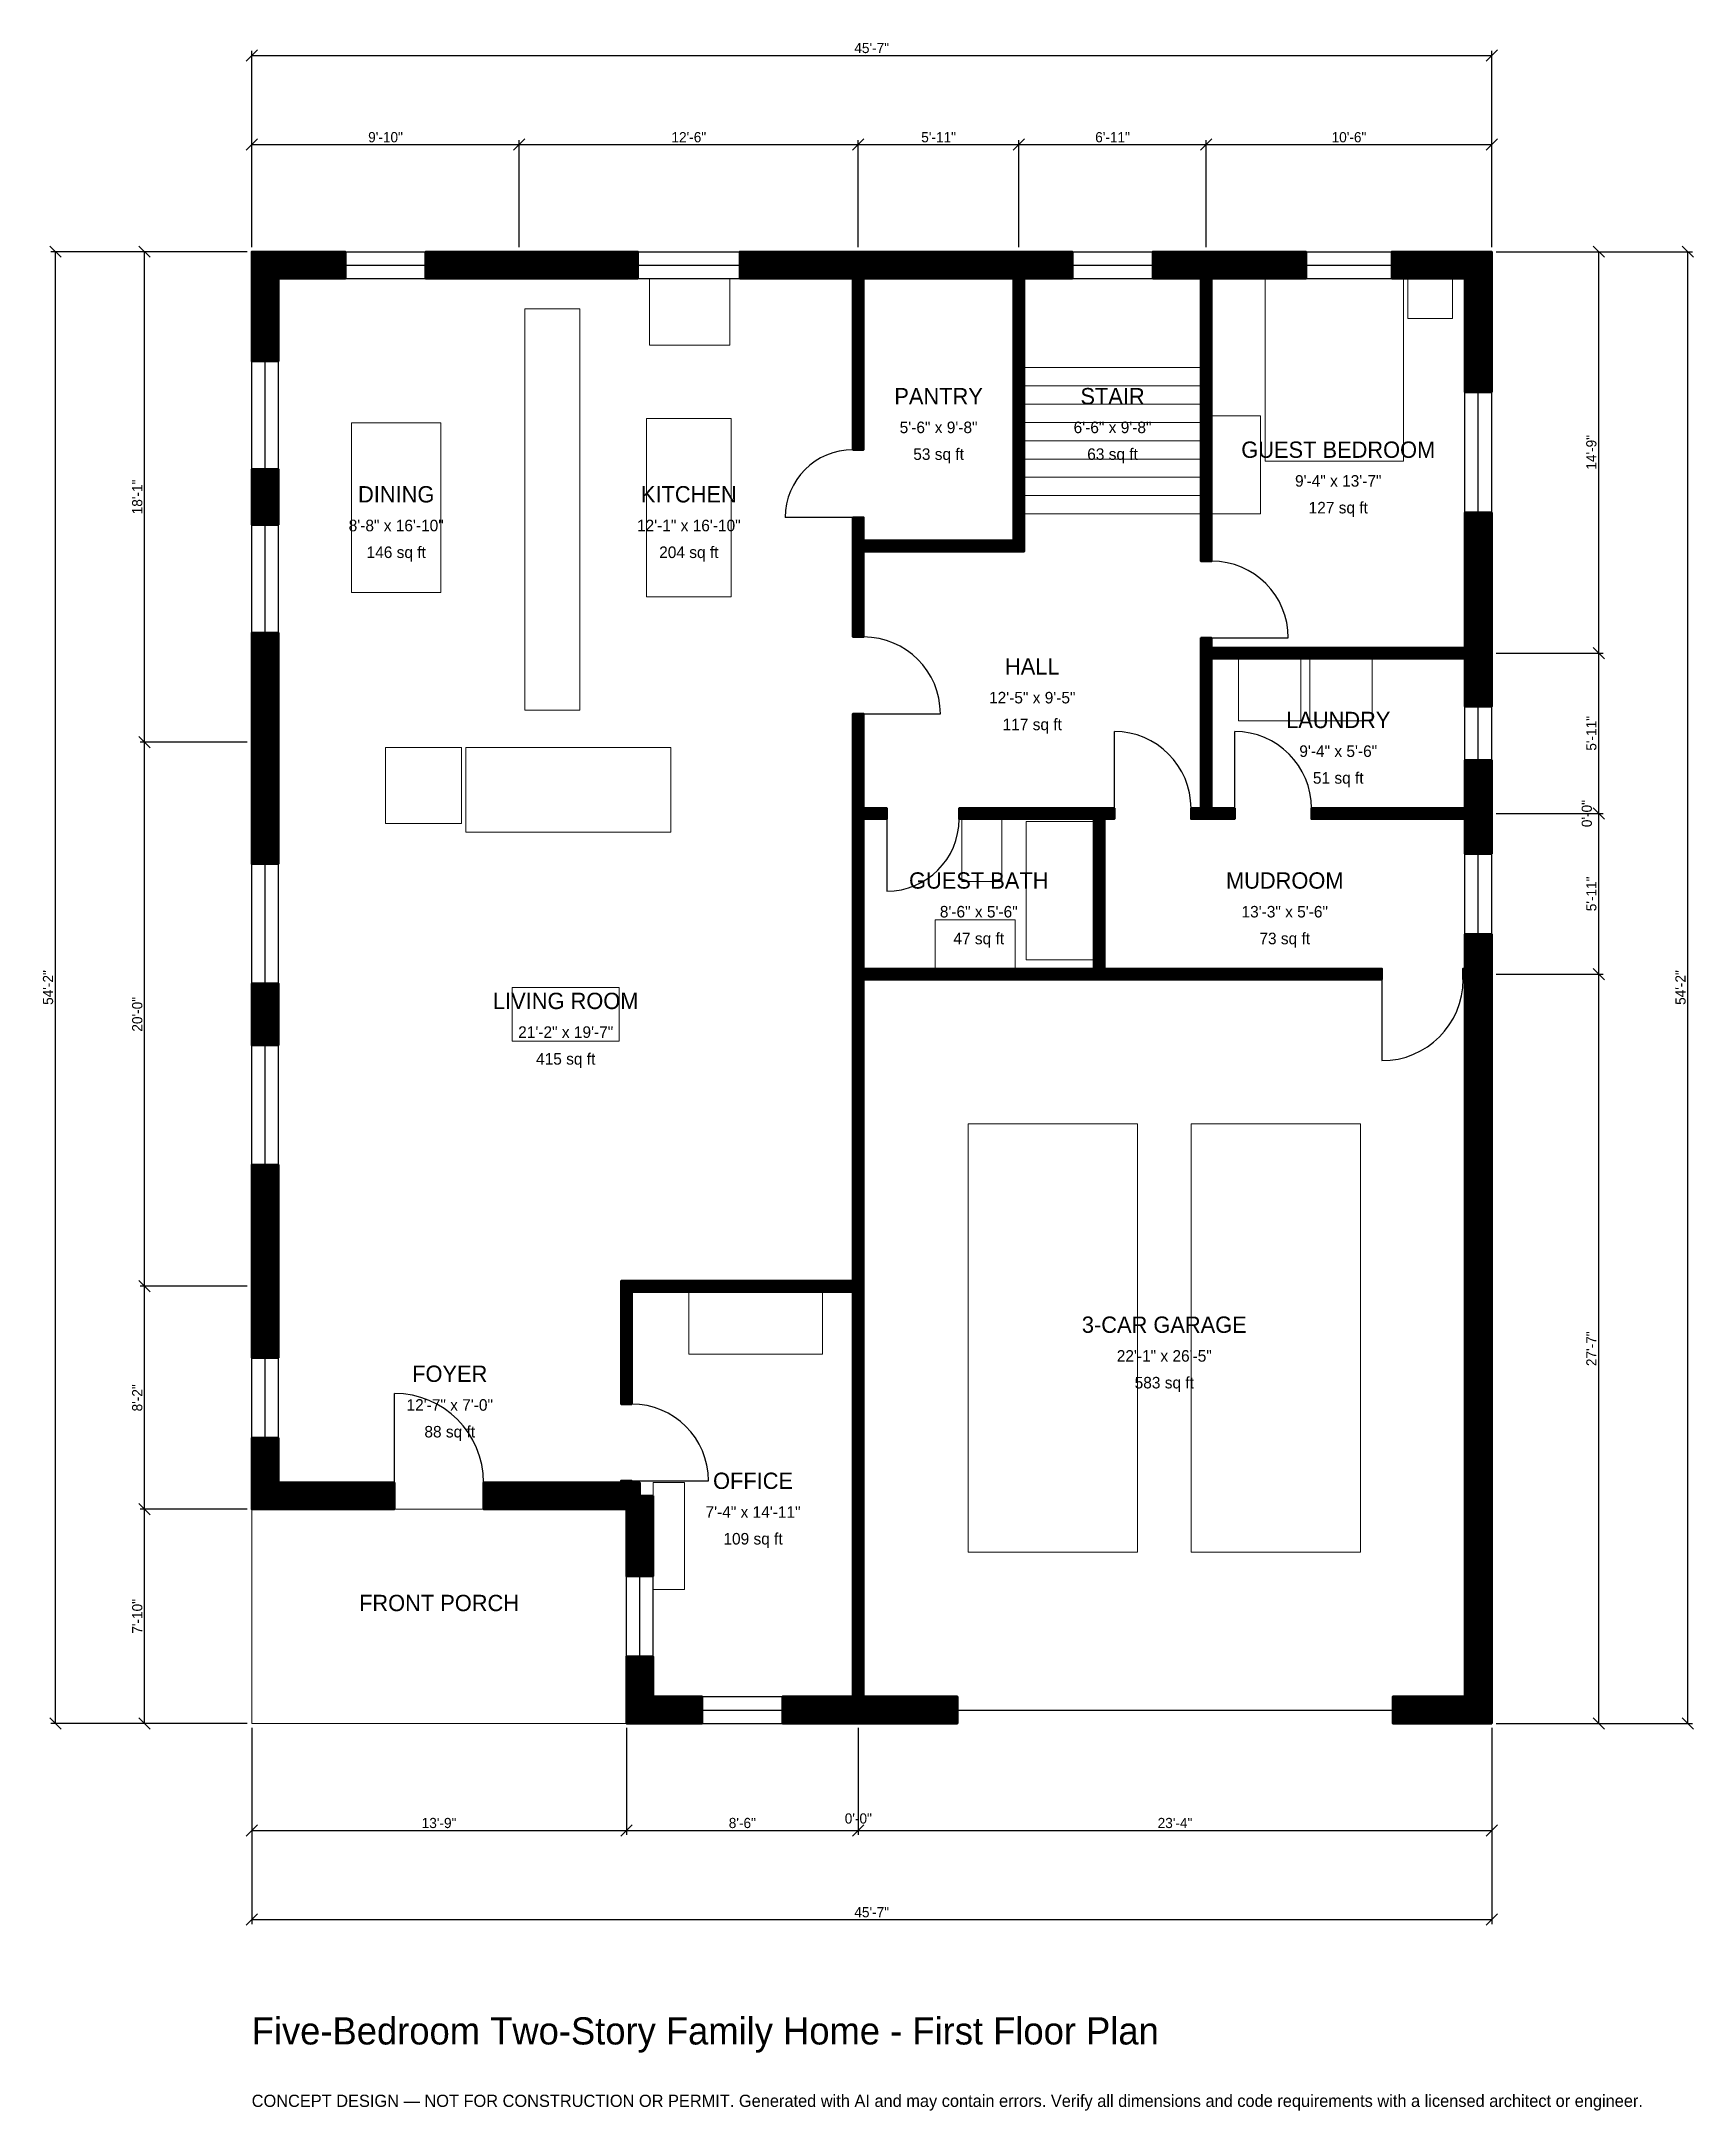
# Model space of a CAD drawing. Header units: inches. Extents: x -93 to 636, y -171 to 742.
import ezdxf
from ezdxf.enums import TextEntityAlignment as Align

# ---------------------------------------------------------------- set-up
doc = ezdxf.new("R2010")
doc.units = ezdxf.units.IN
doc.header["$MEASUREMENT"] = 0
doc.linetypes.add('DASHED', pattern=[0.6, 0.5, -0.1])
for name, color, linetype, lineweight in [('A-ANNO-DIMS', 1, 'Continuous', 13), ('A-ANNO-TEXT', 7, 'Continuous', 18), ('A-AREA-IDEN', 7, 'Continuous', 18), ('A-DOOR', 2, 'Continuous', 25), ('A-FLOR-FIXT', 9, 'Continuous', 13), ('A-FLOR-STRS', 3, 'Continuous', 18), ('A-FURN', 9, 'Continuous', 13), ('A-GLAZ', 4, 'Continuous', 25), ('A-SITE-PAVE', 8, 'Continuous', 13), ('A-WALL', 7, 'Continuous', 50), ('A-WALL-PATT', 8, 'Continuous', 13)]:
    doc.layers.add(name, color=color, linetype=linetype, lineweight=lineweight)
doc.dimstyles.new('PLAN', dxfattribs={"dimtxt": 4.5, "dimasz": 3, "dimexe": 2, "dimexo": 2, "dimgap": 1, "dimtad": 1, "dimdec": 0, "dimlunit": 4, "dimtsz": 2.5, "dimcen": 2.5, "dimclrd": 1, "dimclre": 1, "dimazin": 3, "dimtfac": 1, "dimtmove": 0, "dimatfit": 3})

msp = doc.modelspace()

# ---------------------------------------------------------------- hatches: boundary and pattern name
at = {"layer": 'A-WALL-PATT'}
h = msp.add_hatch(dxfattribs=at)
h.set_pattern_fill('ANSI31', color=8, scale=0.8)
h.paths.add_polyline_path([(261.811, 0), (234.252, 0), (234.252, 11.811), (261.811, 11.811), (265.3543, 11.811), (265.3543, 190.5512), (265.3543, 190.5512), (167.7165, 190.5512), (167.7165, 140.9449), (162.9921, 140.9449), (162.9921, 190.5512), (162.9921, 195.2756), (167.7165, 195.2756), (265.3543, 195.2756), (265.3543, 328.3465), (265.3543, 333.0709), (265.3543, 399.2126), (265.3543, 399.2126), (265.3543, 403.937), (265.3543, 430.7087), (265.3543, 435.4331), (265.3543, 445.6693), (270.0787, 445.6693), (270.0787, 435.4331), (270.0787, 430.7087), (270.0787, 403.937), (280.315, 403.937), (280.315, 399.2126), (270.0787, 399.2126), (270.0787, 399.2126), (270.0787, 333.0709), (371.6535, 333.0709), (371.6535, 399.2126), (312.2047, 399.2126), (312.2047, 403.937), (371.6535, 403.937), (376.378, 403.937), (380.7087, 403.937), (380.7087, 399.2126), (376.378, 399.2126), (376.378, 333.0709), (498.8189, 333.0709), (498.8189, 328.3465), (376.378, 328.3465), (371.6535, 328.3465), (270.0787, 328.3465), (270.0787, 195.2756), (270.0787, 195.2756), (270.0787, 11.811), (273.622, 11.811), (311.4173, 11.811), (311.4173, 0), (273.622, 0), (270.0787, 0), (270.0787, 0), (265.3543, 0), (265.3543, 0), (261.811, 0)])
h.paths.add_polyline_path([(177.1654, 0), (177.1654, 0), (165.3543, 0), (165.3543, 0), (165.3543, 0), (165.3543, 11.811), (165.3543, 11.811), (165.3543, 29.5276), (177.1654, 29.5276), (177.1654, 11.811), (198.8189, 11.811), (198.8189, 0), (177.1654, 0)])
h.paths.add_polyline_path([(165.3543, 92.126), (165.3543, 92.126), (165.3543, 94.4881), (162.9921, 94.4881), (162.9921, 94.4882), (102.3622, 94.4882), (102.3622, 106.2992), (162.9921, 106.2992), (162.9921, 107.0866), (167.7165, 107.0866), (167.7165, 106.2992), (171.2598, 106.2992), (171.2598, 100.3937), (177.1654, 100.3937), (177.1654, 64.9606), (165.3543, 64.9606), (165.3543, 92.126)])
h.paths.add_polyline_path([(11.811, 94.4882), (11.811, 94.4881), (0, 94.4881), (0, 94.4882), (0, 94.4882), (0, 106.2992), (0, 106.2992), (0, 125.9843), (11.811, 125.9843), (11.811, 106.2992), (62.9921, 106.2992), (62.9921, 94.4882), (11.811, 94.4882)])
h.paths.add_polyline_path([(0, 187.0079), (0, 198.8189), (0, 246.5879), (11.811, 246.5879), (11.811, 198.8189), (11.811, 187.0079), (11.811, 161.4173), (0, 161.4173), (0, 187.0079)])
h.paths.add_polyline_path([(0, 326.6404), (11.811, 326.6404), (11.811, 299.3438), (0, 299.3438), (0, 326.6404)])
h.paths.add_polyline_path([(0, 427.1654), (0, 438.9764), (0, 481.4304), (11.811, 481.4304), (11.811, 438.9764), (11.811, 427.1654), (11.811, 379.3963), (0, 379.3963), (0, 427.1654)])
h.paths.add_polyline_path([(0, 553.6089), (11.811, 553.6089), (11.811, 529.0682), (0, 529.0682), (0, 553.6089)])
h.paths.add_polyline_path([(0, 637.7953), (0, 637.7953), (0, 649.6063), (0, 649.6063), (0, 649.6063), (11.811, 649.6063), (11.811, 649.6063), (41.3386, 649.6063), (41.3386, 637.7953), (11.811, 637.7953), (11.811, 601.2467), (0, 601.2467), (0, 637.7953)])
h.paths.add_polyline_path([(112.2047, 649.6063), (124.0157, 649.6063), (170.4724, 649.6063), (170.4724, 637.7953), (124.0157, 637.7953), (112.2047, 637.7953), (76.7717, 637.7953), (76.7717, 649.6063), (112.2047, 649.6063)])
h.paths.add_polyline_path([(261.811, 649.6063), (265.3543, 649.6063), (265.3543, 649.6063), (270.0787, 649.6063), (270.0787, 649.6063), (273.622, 649.6063), (332.6772, 649.6063), (336.2205, 649.6063), (336.2205, 649.6063), (340.9449, 649.6063), (340.9449, 649.6063), (344.4882, 649.6063), (362.2047, 649.6063), (362.2047, 637.7953), (344.4882, 637.7953), (340.9449, 637.7953), (340.9449, 522.0472), (340.9449, 517.3228), (336.2205, 517.3228), (270.0787, 517.3228), (270.0787, 479.5276), (265.3543, 479.5276), (265.3543, 517.3228), (265.3543, 522.0472), (265.3543, 532.2835), (270.0787, 532.2835), (270.0787, 522.0472), (336.2205, 522.0472), (336.2205, 637.7953), (332.6772, 637.7953), (273.622, 637.7953), (270.0787, 637.7953), (270.0787, 562.2047), (265.3543, 562.2047), (265.3543, 637.7953), (261.811, 637.7953), (215.3543, 637.7953), (215.3543, 649.6063), (261.811, 649.6063)])
h.paths.add_polyline_path([(415.3543, 649.6063), (418.8976, 649.6063), (418.8976, 649.6063), (423.622, 649.6063), (423.622, 649.6063), (427.1654, 649.6063), (465.3543, 649.6063), (465.3543, 637.7953), (427.1654, 637.7953), (423.622, 637.7953), (423.622, 522.0472), (423.622, 517.3228), (423.622, 512.9921), (418.8976, 512.9921), (418.8976, 517.3228), (418.8976, 522.0472), (418.8976, 637.7953), (415.3543, 637.7953), (397.6378, 637.7953), (397.6378, 649.6063), (415.3543, 649.6063)])
h.paths.add_polyline_path([(535.4331, 649.6063), (535.4331, 649.6063), (547.2441, 649.6063), (547.2441, 649.6063), (547.2441, 649.6063), (547.2441, 637.7953), (547.2441, 637.7953), (547.2441, 587.5984), (535.4331, 587.5984), (535.4331, 637.7953), (503.1496, 637.7953), (503.1496, 649.6063), (535.4331, 649.6063)])
h.paths.add_polyline_path([(547.2441, 478.3465), (547.2441, 474.8031), (547.2441, 474.8031), (547.2441, 470.0787), (547.2441, 470.0787), (547.2441, 466.5354), (547.2441, 448.8189), (535.4331, 448.8189), (535.4331, 466.5354), (535.4331, 470.0787), (423.622, 470.0787), (423.622, 403.937), (433.8583, 403.937), (433.8583, 399.2126), (423.622, 399.2126), (423.622, 399.2126), (418.8976, 399.2126), (418.8976, 399.2126), (414.5669, 399.2126), (414.5669, 403.937), (418.8976, 403.937), (418.8976, 470.0787), (418.8976, 474.8031), (418.8976, 479.1339), (423.622, 479.1339), (423.622, 474.8031), (535.4331, 474.8031), (535.4331, 478.3465), (535.4331, 534.4488), (547.2441, 534.4488), (547.2441, 478.3465)])
h.paths.add_polyline_path([(547.2441, 407.4803), (547.2441, 407.4803), (547.2441, 403.937), (547.2441, 403.937), (547.2441, 399.2126), (547.2441, 399.2126), (547.2441, 383.8583), (535.4331, 383.8583), (535.4331, 395.6693), (535.4331, 395.6693), (535.4331, 399.2126), (467.7165, 399.2126), (467.7165, 403.937), (535.4331, 403.937), (535.4331, 425.1968), (547.2441, 425.1968), (547.2441, 407.4803)])
h.paths.add_polyline_path([(547.2441, 333.0709), (547.2441, 333.0709), (547.2441, 328.3465), (547.2441, 328.3465), (547.2441, 324.8031), (547.2441, 324.8031), (547.2441, 11.811), (547.2441, 11.811), (547.2441, 0), (547.2441, 0), (547.2441, 0), (535.4331, 0), (535.4331, 0), (503.5433, 0), (503.5433, 11.811), (535.4331, 11.811), (535.4331, 328.3465), (534.6457, 328.3465), (534.6457, 333.0709), (535.4331, 333.0709), (535.4331, 336.6142), (535.4331, 336.6142), (535.4331, 348.4252), (547.2441, 348.4252), (547.2441, 333.0709)])

# ---------------------------------------------------------------- linework, layer by layer
at = {"layer": 'A-DOOR'}
for p, q in [((265.3543, 532.2835), (235.4331, 532.2835)), ((423.622, 479.1339), (457.4803, 479.1339)), ((270.0787, 445.6693), (303.937, 445.6693)), ((380.7087, 403.937), (380.7087, 437.7953)), ((433.8583, 403.937), (433.8583, 437.7953)), ((280.315, 399.2126), (280.315, 367.3228)), ((498.8189, 328.3465), (498.8189, 292.5197)), ((62.9921, 106.2992), (62.9921, 145.6693)), ((167.7165, 107.0866), (201.5748, 107.0866))]:
    msp.add_line(p, q, dxfattribs=at)
at = {"layer": 'A-DOOR', "linetype": 'DASHED'}
msp.add_line((311.4173, 5.9055), (503.5433, 5.9055), dxfattribs=at)
at = {"layer": 'A-DOOR'}
for centre, radius, start, end in [((265.3543, 532.2835), 29.9213, 90, 180), ((423.622, 479.1339), 33.8583, 0, 90), ((270.0787, 445.6693), 33.8583, 0, 90), ((380.7087, 403.937), 33.8583, 0, 90), ((433.8583, 403.937), 33.8583, 0, 90), ((280.315, 399.2126), 31.8898, 270, 360), ((498.8189, 328.3465), 35.8268, 270, 360), ((62.9921, 106.2992), 39.3701, 0, 90), ((167.7165, 107.0866), 33.8583, 0, 90)]:
    msp.add_arc(centre, radius, start, end, dxfattribs=at)
at = {"layer": 'A-FLOR-FIXT'}
for points in [[(120.4724, 447.2441), (144.8819, 447.2441), (144.8819, 624.4094), (120.4724, 624.4094)], [(174.2126, 497.2441), (211.6142, 497.2441), (211.6142, 575.9843), (174.2126, 575.9843)], [(313.3858, 371.6535), (331.1024, 371.6535), (331.1024, 399.2126), (313.3858, 399.2126)], [(341.7323, 337.0079), (371.6535, 337.0079), (371.6535, 398.0315), (341.7323, 398.0315)], [(301.5748, 333.0709), (337.0079, 333.0709), (337.0079, 354.7244), (301.5748, 354.7244)]]:
    msp.add_lwpolyline(points, close=True, dxfattribs=at)
at = {"layer": 'A-FLOR-STRS'}
for p, q in [((340.9449, 598.4252), (418.8976, 598.4252)), ((340.9449, 590.3543), (418.8976, 590.3543)), ((340.9449, 582.2835), (418.8976, 582.2835)), ((340.9449, 574.2126), (418.8976, 574.2126)), ((340.9449, 566.1417), (418.8976, 566.1417)), ((340.9449, 558.0709), (418.8976, 558.0709)), ((340.9449, 550), (418.8976, 550)), ((340.9449, 541.9291), (418.8976, 541.9291)), ((340.9449, 533.8583), (418.8976, 533.8583))]:
    msp.add_line(p, q, dxfattribs=at)
at = {"layer": 'A-FURN'}
for points in [[(175.5906, 608.2677), (211.0236, 608.2677), (211.0236, 637.7953), (175.5906, 637.7953)], [(447.2441, 557.0866), (508.2677, 557.0866), (508.2677, 637.7953), (447.2441, 637.7953)], [(510.2362, 620.0787), (529.9213, 620.0787), (529.9213, 637.7953), (510.2362, 637.7953)], [(423.622, 533.8583), (445.2756, 533.8583), (445.2756, 577.1654), (423.622, 577.1654)], [(44.0945, 499.2126), (83.4646, 499.2126), (83.4646, 574.0157), (44.0945, 574.0157)], [(435.4331, 442.5197), (462.9921, 442.5197), (462.9921, 470.0787), (435.4331, 470.0787)], [(466.9291, 442.5197), (494.4882, 442.5197), (494.4882, 470.0787), (466.9291, 470.0787)], [(59.0551, 397.2441), (92.5197, 397.2441), (92.5197, 430.7087), (59.0551, 430.7087)], [(94.4882, 393.3071), (185.0394, 393.3071), (185.0394, 430.7087), (94.4882, 430.7087)], [(114.9606, 301.1811), (162.2047, 301.1811), (162.2047, 324.8031), (114.9606, 324.8031)], [(316.1417, 75.5906), (390.9449, 75.5906), (390.9449, 264.5669), (316.1417, 264.5669)], [(414.5669, 75.5906), (489.3701, 75.5906), (489.3701, 264.5669), (414.5669, 264.5669)], [(192.9134, 162.9921), (251.9685, 162.9921), (251.9685, 190.5512), (192.9134, 190.5512)], [(177.1654, 59.0551), (190.9449, 59.0551), (190.9449, 106.2992), (177.1654, 106.2992)]]:
    msp.add_lwpolyline(points, close=True, dxfattribs=at)
at = {"layer": 'A-GLAZ'}
for p, q in [((41.3386, 649.6063), (76.7717, 649.6063)), ((170.4724, 649.6063), (215.3543, 649.6063)), ((362.2047, 649.6063), (397.6378, 649.6063)), ((465.3543, 649.6063), (503.1496, 649.6063)), ((41.3386, 643.7008), (76.7717, 643.7008)), ((170.4724, 643.7008), (215.3543, 643.7008)), ((362.2047, 643.7008), (397.6378, 643.7008)), ((465.3543, 643.7008), (503.1496, 643.7008)), ((41.3386, 637.7953), (76.7717, 637.7953)), ((170.4724, 637.7953), (215.3543, 637.7953)), ((362.2047, 637.7953), (397.6378, 637.7953)), ((465.3543, 637.7953), (503.1496, 637.7953)), ((0, 553.6089), (0, 601.2467)), ((5.9055, 553.6089), (5.9055, 601.2467)), ((11.811, 553.6089), (11.811, 601.2467)), ((535.4331, 534.4488), (535.4331, 587.5984)), ((541.3386, 534.4488), (541.3386, 587.5984)), ((547.2441, 534.4488), (547.2441, 587.5984)), ((0, 481.4304), (0, 529.0682)), ((5.9055, 481.4304), (5.9055, 529.0682)), ((11.811, 481.4304), (11.811, 529.0682)), ((535.4331, 425.1968), (535.4331, 448.8189)), ((541.3386, 425.1968), (541.3386, 448.8189)), ((547.2441, 425.1968), (547.2441, 448.8189)), ((535.4331, 348.4252), (535.4331, 383.8583)), ((541.3386, 348.4252), (541.3386, 383.8583)), ((547.2441, 348.4252), (547.2441, 383.8583)), ((0, 326.6404), (0, 379.3963)), ((5.9055, 326.6404), (5.9055, 379.3963)), ((11.811, 326.6404), (11.811, 379.3963)), ((0, 246.5879), (0, 299.3438)), ((5.9055, 246.5879), (5.9055, 299.3438)), ((11.811, 246.5879), (11.811, 299.3438)), ((0, 125.9843), (0, 161.4173)), ((5.9055, 125.9843), (5.9055, 161.4173)), ((11.811, 125.9843), (11.811, 161.4173)), ((165.3543, 29.5276), (165.3543, 64.9606)), ((171.2598, 29.5276), (171.2598, 64.9606)), ((177.1654, 29.5276), (177.1654, 64.9606)), ((198.8189, 11.811), (234.252, 11.811)), ((198.8189, 5.9055), (234.252, 5.9055)), ((198.8189, 0), (234.252, 0))]:
    msp.add_line(p, q, dxfattribs=at)
at = {"layer": 'A-SITE-PAVE', "linetype": 'DASHED'}
msp.add_lwpolyline([(0, 0), (165.3543, 0), (165.3543, 94.4882), (0, 94.4882)], close=True, dxfattribs=at)
at = {"layer": 'A-WALL'}
for points in [[(0, 637.7953), (0, 637.7953), (0, 649.6063), (0, 649.6063), (0, 649.6063), (11.811, 649.6063), (11.811, 649.6063), (41.3386, 649.6063), (41.3386, 637.7953), (11.811, 637.7953), (11.811, 601.2467), (0, 601.2467), (0, 637.7953)], [(112.2047, 649.6063), (124.0157, 649.6063), (170.4724, 649.6063), (170.4724, 637.7953), (124.0157, 637.7953), (112.2047, 637.7953), (76.7717, 637.7953), (76.7717, 649.6063), (112.2047, 649.6063)], [(261.811, 649.6063), (265.3543, 649.6063), (265.3543, 649.6063), (270.0787, 649.6063), (270.0787, 649.6063), (273.622, 649.6063), (332.6772, 649.6063), (336.2205, 649.6063), (336.2205, 649.6063), (340.9449, 649.6063), (340.9449, 649.6063), (344.4882, 649.6063), (362.2047, 649.6063), (362.2047, 637.7953), (344.4882, 637.7953), (340.9449, 637.7953), (340.9449, 522.0472), (340.9449, 517.3228), (336.2205, 517.3228), (270.0787, 517.3228), (270.0787, 479.5276), (265.3543, 479.5276), (265.3543, 517.3228), (265.3543, 522.0472), (265.3543, 532.2835), (270.0787, 532.2835), (270.0787, 522.0472), (336.2205, 522.0472), (336.2205, 637.7953), (332.6772, 637.7953), (273.622, 637.7953), (270.0787, 637.7953), (270.0787, 562.2047), (265.3543, 562.2047), (265.3543, 637.7953), (261.811, 637.7953), (215.3543, 637.7953), (215.3543, 649.6063), (261.811, 649.6063)], [(415.3543, 649.6063), (418.8976, 649.6063), (418.8976, 649.6063), (423.622, 649.6063), (423.622, 649.6063), (427.1654, 649.6063), (465.3543, 649.6063), (465.3543, 637.7953), (427.1654, 637.7953), (423.622, 637.7953), (423.622, 522.0472), (423.622, 517.3228), (423.622, 512.9921), (418.8976, 512.9921), (418.8976, 517.3228), (418.8976, 522.0472), (418.8976, 637.7953), (415.3543, 637.7953), (397.6378, 637.7953), (397.6378, 649.6063), (415.3543, 649.6063)], [(535.4331, 649.6063), (535.4331, 649.6063), (547.2441, 649.6063), (547.2441, 649.6063), (547.2441, 649.6063), (547.2441, 637.7953), (547.2441, 637.7953), (547.2441, 587.5984), (535.4331, 587.5984), (535.4331, 637.7953), (503.1496, 637.7953), (503.1496, 649.6063), (535.4331, 649.6063)], [(0, 553.6089), (11.811, 553.6089), (11.811, 529.0682), (0, 529.0682), (0, 553.6089)], [(547.2441, 478.3465), (547.2441, 474.8031), (547.2441, 474.8031), (547.2441, 470.0787), (547.2441, 470.0787), (547.2441, 466.5354), (547.2441, 448.8189), (535.4331, 448.8189), (535.4331, 466.5354), (535.4331, 470.0787), (423.622, 470.0787), (423.622, 403.937), (433.8583, 403.937), (433.8583, 399.2126), (423.622, 399.2126), (423.622, 399.2126), (418.8976, 399.2126), (418.8976, 399.2126), (414.5669, 399.2126), (414.5669, 403.937), (418.8976, 403.937), (418.8976, 470.0787), (418.8976, 474.8031), (418.8976, 479.1339), (423.622, 479.1339), (423.622, 474.8031), (535.4331, 474.8031), (535.4331, 478.3465), (535.4331, 534.4488), (547.2441, 534.4488), (547.2441, 478.3465)], [(0, 427.1654), (0, 438.9764), (0, 481.4304), (11.811, 481.4304), (11.811, 438.9764), (11.811, 427.1654), (11.811, 379.3963), (0, 379.3963), (0, 427.1654)], [(261.811, 0), (234.252, 0), (234.252, 11.811), (261.811, 11.811), (265.3543, 11.811), (265.3543, 190.5512), (265.3543, 190.5512), (167.7165, 190.5512), (167.7165, 140.9449), (162.9921, 140.9449), (162.9921, 190.5512), (162.9921, 195.2756), (167.7165, 195.2756), (265.3543, 195.2756), (265.3543, 328.3465), (265.3543, 333.0709), (265.3543, 399.2126), (265.3543, 399.2126), (265.3543, 403.937), (265.3543, 430.7087), (265.3543, 435.4331), (265.3543, 445.6693), (270.0787, 445.6693), (270.0787, 435.4331), (270.0787, 430.7087), (270.0787, 403.937), (280.315, 403.937), (280.315, 399.2126), (270.0787, 399.2126), (270.0787, 399.2126), (270.0787, 333.0709), (371.6535, 333.0709), (371.6535, 399.2126), (312.2047, 399.2126), (312.2047, 403.937), (371.6535, 403.937), (376.378, 403.937), (380.7087, 403.937), (380.7087, 399.2126), (376.378, 399.2126), (376.378, 333.0709), (498.8189, 333.0709), (498.8189, 328.3465), (376.378, 328.3465), (371.6535, 328.3465), (270.0787, 328.3465), (270.0787, 195.2756), (270.0787, 195.2756), (270.0787, 11.811), (273.622, 11.811), (311.4173, 11.811), (311.4173, 0), (273.622, 0), (270.0787, 0), (270.0787, 0), (265.3543, 0), (265.3543, 0), (261.811, 0)], [(547.2441, 407.4803), (547.2441, 407.4803), (547.2441, 403.937), (547.2441, 403.937), (547.2441, 399.2126), (547.2441, 399.2126), (547.2441, 383.8583), (535.4331, 383.8583), (535.4331, 395.6693), (535.4331, 395.6693), (535.4331, 399.2126), (467.7165, 399.2126), (467.7165, 403.937), (535.4331, 403.937), (535.4331, 425.1968), (547.2441, 425.1968), (547.2441, 407.4803)], [(547.2441, 333.0709), (547.2441, 333.0709), (547.2441, 328.3465), (547.2441, 328.3465), (547.2441, 324.8031), (547.2441, 324.8031), (547.2441, 11.811), (547.2441, 11.811), (547.2441, 0), (547.2441, 0), (547.2441, 0), (535.4331, 0), (535.4331, 0), (503.5433, 0), (503.5433, 11.811), (535.4331, 11.811), (535.4331, 328.3465), (534.6457, 328.3465), (534.6457, 333.0709), (535.4331, 333.0709), (535.4331, 336.6142), (535.4331, 336.6142), (535.4331, 348.4252), (547.2441, 348.4252), (547.2441, 333.0709)], [(0, 326.6404), (11.811, 326.6404), (11.811, 299.3438), (0, 299.3438), (0, 326.6404)], [(0, 187.0079), (0, 198.8189), (0, 246.5879), (11.811, 246.5879), (11.811, 198.8189), (11.811, 187.0079), (11.811, 161.4173), (0, 161.4173), (0, 187.0079)], [(11.811, 94.4882), (11.811, 94.4881), (0, 94.4881), (0, 94.4882), (0, 94.4882), (0, 106.2992), (0, 106.2992), (0, 125.9843), (11.811, 125.9843), (11.811, 106.2992), (62.9921, 106.2992), (62.9921, 94.4882), (11.811, 94.4882)], [(165.3543, 92.126), (165.3543, 92.126), (165.3543, 94.4881), (162.9921, 94.4881), (162.9921, 94.4882), (102.3622, 94.4882), (102.3622, 106.2992), (162.9921, 106.2992), (162.9921, 107.0866), (167.7165, 107.0866), (167.7165, 106.2992), (171.2598, 106.2992), (171.2598, 100.3937), (177.1654, 100.3937), (177.1654, 64.9606), (165.3543, 64.9606), (165.3543, 92.126)], [(177.1654, 0), (177.1654, 0), (165.3543, 0), (165.3543, 0), (165.3543, 0), (165.3543, 11.811), (165.3543, 11.811), (165.3543, 29.5276), (177.1654, 29.5276), (177.1654, 11.811), (198.8189, 11.811), (198.8189, 0), (177.1654, 0)]]:
    msp.add_lwpolyline(points, close=True, dxfattribs=at)

# ---------------------------------------------------------------- texts
at = {"layer": 'A-ANNO-TEXT'}
for s, height, p in [('Five-Bedroom Two-Story Family Home - First Floor Plan', 12, (0, -141.7323)), ('CONCEPT DESIGN — NOT FOR CONSTRUCTION OR PERMIT. Generated with AI and may contain errors. Verify all dimensions and code requirements with a licensed architect or engineer.', 5.4, (0, -169.2913))]:
    msp.add_text(s, height=height, dxfattribs=at).set_placement(p)
at = {"layer": 'A-AREA-IDEN'}
for s, height, p in [('PANTRY', 7.2, (303.1496, 585.8268)), ('STAIR', 7.2, (379.9213, 585.8268)), ('5\'-6" x 9\'-8"', 5.1, (303.1496, 572.0472)), ('6\'-6" x 9\'-8"', 5.1, (379.9213, 572.0472)), ('53 sq ft', 5.1, (303.1496, 560.2362)), ('63 sq ft', 5.1, (379.9213, 560.2362)), ('GUEST BEDROOM', 7.2, (479.5276, 562.2047)), ('9\'-4" x 13\'-7"', 5.1, (479.5276, 548.4252)), ('DINING', 7.2, (63.7795, 542.5197)), ('KITCHEN', 7.2, (192.9134, 542.5197)), ('127 sq ft', 5.1, (479.5276, 536.6142)), ('8\'-8" x 16\'-10"', 5.1, (63.7795, 528.7402)), ('12\'-1" x 16\'-10"', 5.1, (192.9134, 528.7402)), ('146 sq ft', 5.1, (63.7795, 516.9291)), ('204 sq ft', 5.1, (192.9134, 516.9291)), ('HALL', 7.2, (344.4882, 466.5354)), ('12\'-5" x 9\'-5"', 5.1, (344.4882, 452.7559)), ('117 sq ft', 5.1, (344.4882, 440.9449)), ('LAUNDRY', 7.2, (479.5276, 442.9134)), ('9\'-4" x 5\'-6"', 5.1, (479.5276, 429.1339)), ('51 sq ft', 5.1, (479.5276, 417.3228)), ('GUEST BATH', 7.2, (320.8661, 372.0472)), ('MUDROOM', 7.2, (455.9055, 372.0472)), ('8\'-6" x 5\'-6"', 5.1, (320.8661, 358.2677)), ('13\'-3" x 5\'-6"', 5.1, (455.9055, 358.2677)), ('47 sq ft', 5.1, (320.8661, 346.4567)), ('73 sq ft', 5.1, (455.9055, 346.4567)), ('LIVING ROOM', 7.2, (138.5827, 318.8976)), ('21\'-2" x 19\'-7"', 5.1, (138.5827, 305.1181)), ('415 sq ft', 5.1, (138.5827, 293.3071)), ('3-CAR GARAGE', 7.2, (402.7559, 175.9843)), ('22\'-1" x 26\'-5"', 5.1, (402.7559, 162.2047)), ('FOYER', 7.2, (87.4016, 154.3307)), ('583 sq ft', 5.1, (402.7559, 150.3937)), ('12\'-7" x 7\'-0"', 5.1, (87.4016, 140.5512)), ('88 sq ft', 5.1, (87.4016, 128.7402)), ('OFFICE', 7.2, (221.2598, 107.0866)), ('7\'-4" x 14\'-11"', 5.1, (221.2598, 93.3071)), ('109 sq ft', 5.1, (221.2598, 81.4961)), ('FRONT PORCH', 7.2, (82.6772, 53.1496))]:
    msp.add_text(s, height=height, dxfattribs=at).set_placement(p, align=Align.MIDDLE_CENTER)

# ---------------------------------------------------------------- dimensions: what is measured, and where the dimension line sits
at = {"layer": 'A-ANNO-DIMS'}
for base, p1, p2, text in [((0, 736.2205), (0, 649.6063), (547.2441, 649.6063), '45\'-7"'), ((0, 696.8504), (0, 649.6063), (118.1102, 649.6063), '9\'-10"'), ((118.1102, 696.8504), (118.1102, 649.6063), (267.7165, 649.6063), '12\'-6"'), ((267.7165, 696.8504), (267.7165, 649.6063), (338.5827, 649.6063), '5\'-11"'), ((338.5827, 696.8504), (338.5827, 649.6063), (421.2598, 649.6063), '6\'-11"'), ((421.2598, 696.8504), (421.2598, 649.6063), (547.2441, 649.6063), '10\'-6"'), ((0, -47.2441), (0, 0), (165.3543, 0), '13\'-9"'), ((0, -86.6142), (0, 0), (547.2441, 0), '45\'-7"'), ((165.3543, -47.2441), (165.3543, 0), (267.7165, 0), '8\'-6"'), ((267.7165, -47.2441), (267.7165, 0), (267.7165, 0), '0\'-0"'), ((267.7165, -47.2441), (267.7165, 0), (547.2441, 0), '23\'-4"')]:
    msp.add_linear_dim(base=base, p1=p1, p2=p2, text=text, dimstyle='PLAN', dxfattribs=at).render()
for base, p1, p2, text in [((-86.6142, 0), (0, 0), (0, 649.6063), '54\'-2"'), ((-47.2441, 433.0709), (0, 433.0709), (0, 649.6063), '18\'-1"'), ((594.4882, 472.4409), (547.2441, 472.4409), (547.2441, 649.6063), '14\'-9"'), ((633.8583, 0), (547.2441, 0), (547.2441, 649.6063), '54\'-2"'), ((594.4882, 401.5748), (547.2441, 401.5748), (547.2441, 472.4409), '5\'-11"'), ((-47.2441, 192.9134), (0, 192.9134), (0, 433.0709), '20\'-0"'), ((594.4882, 401.5748), (547.2441, 401.5748), (547.2441, 401.5748), '0\'-0"'), ((594.4882, 330.7087), (547.2441, 330.7087), (547.2441, 401.5748), '5\'-11"'), ((594.4882, 0), (547.2441, 0), (547.2441, 330.7087), '27\'-7"'), ((-47.2441, 94.4882), (0, 94.4882), (0, 192.9134), '8\'-2"'), ((-47.2441, 0), (0, 0), (0, 94.4882), '7\'-10"')]:
    msp.add_linear_dim(base=base, p1=p1, p2=p2, angle=90, text=text, dimstyle='PLAN', dxfattribs=at).render()

doc.saveas('drawing.dxf')
